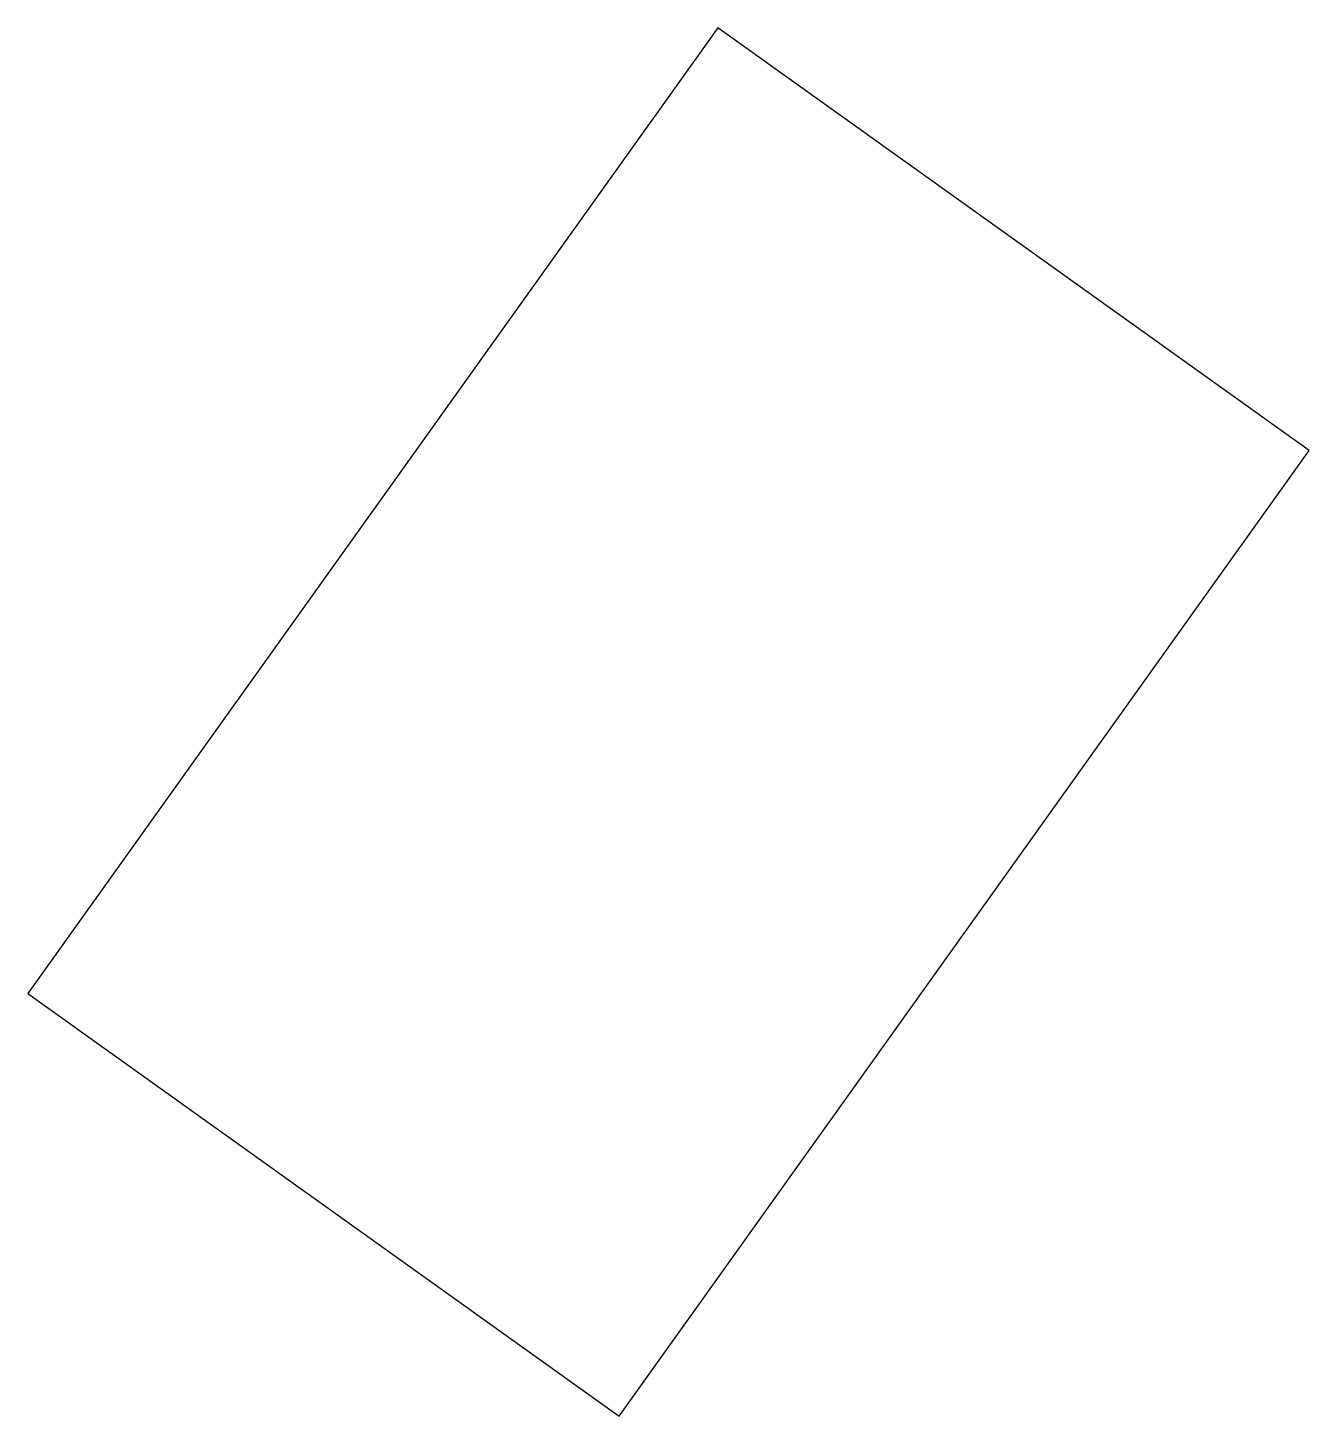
# Model space of a CAD drawing. Header units: metres. Extents: x 13.42 to 22.01, y -0.54 to 8.76.
import ezdxf

# ---------------------------------------------------------------- set-up
doc = ezdxf.new("R2010")
doc.units = ezdxf.units.M

msp = doc.modelspace()

# ---------------------------------------------------------------- linework, layer by layer
for p, q in [((18.0458, 8.7589), (13.4236, 2.2913)), ((22.009, 5.9265), (18.0458, 8.7589)), ((17.3867, -0.5411), (22.009, 5.9265)), ((13.4236, 2.2913), (17.3867, -0.5411))]:
    msp.add_line(p, q)

doc.saveas('drawing.dxf')
